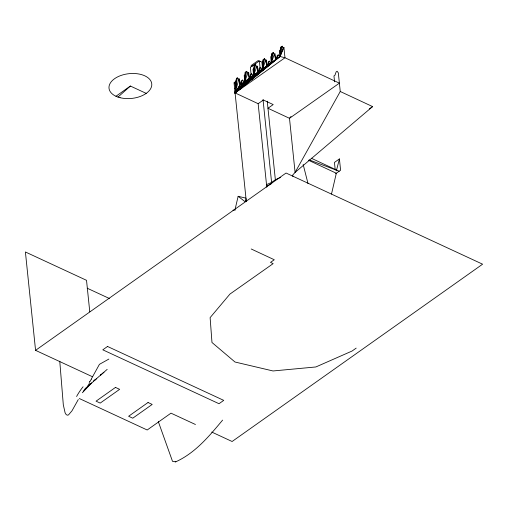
<?xml version="1.0" encoding="UTF-8"?>
<svg xmlns="http://www.w3.org/2000/svg" width="508" height="508" viewBox="0 0 508 508"><rect width="100%" height="100%" fill="white"/><g stroke="black" fill="none" stroke-linecap="round" stroke-linejoin="round"><path stroke-width="0.76" d="M234.626 88.506L235.471 87.909L235.712 81.439L236.531 78.372L235.083 92.926L240.049 84.684L238.868 79.216L237.28 77.838L236.531 78.372L235.083 92.926L258.096 71.971L256.889 66.516L255.422 65.056L254.305 65.85L253.619 68.821L253.606 75.133L235.083 92.926L258.153 103.689L266.789 187.236M258.153 103.689L263.392 100L273.202 104.578L267.97 108.267L289.49 118.307L339.388 83.153L284.982 57.766L235.083 92.926L244.177 81.775L242.545 80.048L240.354 84.474L235.083 92.926L280.067 56.49L283.223 47.962L283.915 47.473L280.067 56.49L240.049 84.684L239.439 78.81L238.868 79.216L235.083 92.926L249.269 78.188L248.018 72.765L246.577 71.291L245.25 72.225L244.805 81.337L235.083 92.926L237.28 77.838M271.412 56.286L271.323 62.649L235.083 92.926L249.822 77.8L251.638 73.641L253.06 75.521L235.083 92.926L279.584 56.833L278.251 54.889L277.197 55.632L276.377 59.087L235.083 92.926L258.68 71.558L260.598 67.329L261.957 69.253L235.083 92.926L275.679 59.582L275.069 53.708L274.377 54.191L271.323 62.649L270.713 56.775L271.412 56.286L272.04 53.346L273.202 52.534L274.377 54.191L275.679 59.582M283.915 47.473L284.982 57.766L280.067 56.49L280.257 50.051L280.981 47.053L282.181 46.209L283.223 47.962M245.25 72.225L244.805 81.337L248.018 72.765L248.66 72.314L249.269 78.188M270.764 63.043L269.367 61.151L267.545 65.316L235.083 92.926L266.884 65.78L265.741 60.281L264.503 58.661L263.227 59.563L262.585 68.809L235.083 92.926L271.24 62.713M254.305 65.85L253.606 75.133L256.889 66.516L257.493 66.091L258.096 71.971M272.04 53.346L271.323 62.649L273.202 52.534M280.257 50.051L279.464 50.61L280.067 56.49L280.981 47.053M258.68 71.558L259.207 68.307L260.598 67.329M246.577 71.291L244.805 81.337L244.196 75.457L244.824 75.019M249.822 77.8L250.406 74.511L251.638 73.641M255.422 65.056L253.606 75.133L253.003 69.253L253.619 68.821M264.503 58.661L262.585 68.809L261.976 62.928L262.465 62.586L263.227 59.563M280.067 56.49L282.181 46.209M267.545 65.316L268.275 61.919L269.367 61.151M331.495 194.056L336.328 173.247L308.394 160.21M235.128 209.188L238.144 196.304L245.77 198.101M240.354 84.474L241.224 80.975L242.545 80.048M336.379 170.777L339.42 158.921L334.448 162.427L335.229 169.97M246.228 198.838L245.097 201.727L238.144 196.304M235.883 81.286L235.109 83.141L234.017 82.633L246.323 201.689M276.377 59.087L278.251 54.889M78.296 399.529L71.965 410.845L68.574 414.826A3.747 2.026 -61.2 0 1 67.577 415.195L66.237 414.693L65.107 412.833L63.303 404.755L59.766 361.201M334.562 81.813L333.959 75.94L334.95 75.235L336.131 71.914L337.109 71.228L338.322 72.86L340.252 91.497L295.084 172.409L292.741 175.006L292.894 176.454M91.262 379.12L99.422 364.344L108.864 359.073M89.846 381.508L89.211 382.549M83.242 391.452L85.649 387.998M290.982 116.472L289.49 118.307L295.084 172.409L372.599 106.591L340.252 91.497M222.606 420.11C209.315 436.048 195.288 452.907 176.035 461.677M82.359 392.754L91.65 382.949L87.7 386.759L95.491 379.552M117.989 97.079L130.385 86.043L146.202 93.383M103.975 372.218L100.406 375.266L107.175 369.386M101.333 374.466L94.653 380.276M115.951 96.26L130.385 86.043M89.776 311.804L86.525 280.321L25.4 251.974L35.566 350.349L286.055 173.031L482.6 264.192L232.112 441.503L211.741 432.054M93.478 380.975L96.691 378.695M263.227 62.776L259.359 60.973L250.355 67.316L251.079 74.339M235.712 81.439L234.867 82.036L235.471 87.909M369.367 108.864L372.599 106.591M266.51 184.639L271.589 182.397L275.355 179.743L280.74 177.368M335.617 173.742L340.589 170.244L339.42 158.921M356.191 348.12L352.031 351.053L315.862 366.96L273.025 370.967L234.994 362.014L211.976 342.487L210.121 317.621L229.934 294.081L273.152 263.633L270.516 262.401L274.282 259.747L251.206 248.984M255.841 64.065L251.282 66.662L251.162 65.507L258.382 60.42L258.502 61.576L260.407 61.462M266.217 186.449L271.755 183.54M232.981 210.21L235.325 209.994M175.355 461.778L172.523 461.359L158.299 421.57M309.258 159.912L339.173 171.24L311.239 158.21M87.205 288.214L109.347 298.482M35.566 350.349L92.373 376.695M195.44 424.498L170.986 413.156L147.193 429.997L79.324 398.52M266.37 64.243L268.167 65.081M303.168 164.49L308.007 183.547M266.884 65.78L266.275 59.9L265.741 60.281L262.585 68.809L262.465 62.586M267.24 101.175L275.355 179.743M259.359 60.973L260.083 67.996M263.023 99.517L271.589 182.397M175.87 461.867A24.968 5.912 -45.3 0 1 175.222 461.924M91.313 379.19A44.133 10.56 -61.3 0 1 89.884 381.597M89.421 383.286A28.759 6.534 -61.2 0 1 85.541 389.115M76.581 396.5A32.785 12.198 -67.2 0 1 83.077 386.779M107.531 346.469L102.8 349.822L219.005 403.714L223.736 400.368L107.531 346.469M115.487 387.413L96.056 401.168L100.209 403.092L119.64 389.338L115.487 387.413M148.038 402.514L128.607 416.268L132.759 418.192L152.19 404.438L148.038 402.514M120.078 97.701A21.488 12.446 -5.9 0 0 151.79 84.309A21.488 12.446 -5.9 0 0 119.285 76.124A21.488 12.446 -5.9 0 0 120.078 97.701"/></g></svg>
